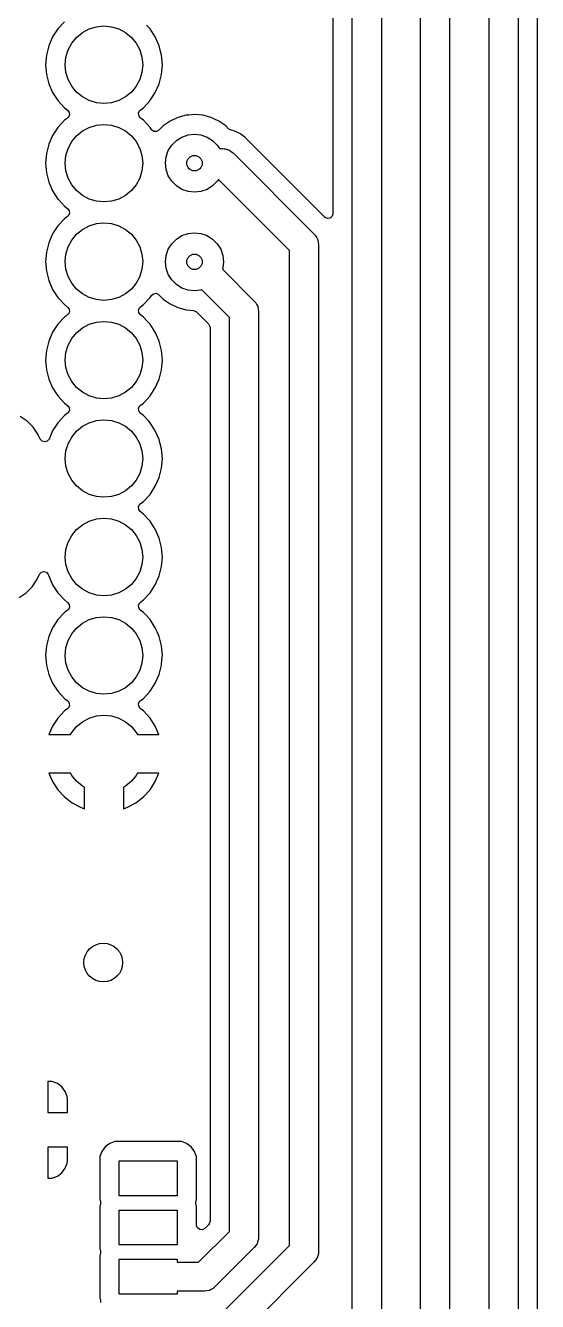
# Model space of a CAD drawing. Extents: x 4.71 to 7.86, y -5.32 to -1.9.
# Drawn here: x 6.508 to 7.028, y -4.473 to -3.177 of the extents above; entities that cross this region are included whole.
import ezdxf

# ---------------------------------------------------------------- set-up
doc = ezdxf.new("R2010")
doc.units = 0
doc.header["$MEASUREMENT"] = 0
doc.layers.add('BLACK', color=7, linetype='CONTINUOUS')

msp = doc.modelspace()

# ---------------------------------------------------------------- linework, layer by layer
at = {"layer": 'BLACK', "linetype": 'CONTINUOUS'}
for p, q in [((6.97922, -4.66217), (6.97922, -2.9496)), ((7.00874, -2.94349), (7.00874, -4.66829)), ((7.02845, -4.66455), (7.02845, -2.95258)), ((6.90965, -4.6219), (6.90965, -2.98042)), ((6.93917, -2.97431), (6.93917, -4.62802)), ((6.86988, -3.02903), (6.86988, -4.5185)), ((6.82065, -3.04533), (6.82065, -3.36853)), ((6.84035, -4.51239), (6.84035, -3.03515)), ((6.54797, -3.17359), (6.54134, -3.18079)), ((6.54134, -3.18079), (6.53599, -3.18899)), ((6.56028, -3.18936), (6.56625, -3.18446)), ((6.56625, -3.18446), (6.57305, -3.18083)), ((6.57305, -3.18083), (6.58044, -3.17859)), ((6.58044, -3.17859), (6.58812, -3.17783)), ((6.58812, -3.17783), (6.5958, -3.17859)), ((6.5958, -3.17859), (6.60319, -3.18083)), ((6.60319, -3.18083), (6.60999, -3.18446)), ((6.60999, -3.18446), (6.61596, -3.18936)), ((6.6349, -3.18079), (6.6313, -3.17689)), ((6.64025, -3.18899), (6.6349, -3.18079)), ((6.53205, -3.19795), (6.52965, -3.20744)), ((6.53599, -3.18899), (6.53205, -3.19795)), ((6.55175, -3.20213), (6.55538, -3.19533)), ((6.55538, -3.19533), (6.56028, -3.18936)), ((6.61596, -3.18936), (6.62085, -3.19533)), ((6.62085, -3.19533), (6.62449, -3.20213)), ((6.64418, -3.19795), (6.64025, -3.18899)), ((6.64532, -3.20243), (6.64418, -3.19795)), ((6.52965, -3.20744), (6.52884, -3.2172)), ((6.52965, -3.20744), (6.52965, -3.20744)), ((6.54875, -3.2172), (6.54951, -3.20952)), ((6.54951, -3.20952), (6.55175, -3.20213)), ((6.62449, -3.20213), (6.62673, -3.20952)), ((6.62673, -3.20952), (6.62749, -3.2172)), ((6.64659, -3.20744), (6.64532, -3.20243)), ((6.6474, -3.2172), (6.64659, -3.20744)), ((6.52884, -3.2172), (6.52884, -3.2172)), ((6.52884, -3.2172), (6.52965, -3.22696)), ((6.52965, -3.22696), (6.52965, -3.22696)), ((6.52965, -3.22696), (6.53205, -3.23645)), ((6.54951, -3.22488), (6.54875, -3.2172)), ((6.55175, -3.23227), (6.54951, -3.22488)), ((6.62673, -3.22488), (6.62449, -3.23227)), ((6.62749, -3.2172), (6.62673, -3.22488)), ((6.64418, -3.23645), (6.64659, -3.22696)), ((6.64659, -3.22696), (6.6474, -3.2172)), ((6.53205, -3.23645), (6.53599, -3.24541)), ((6.55538, -3.23907), (6.55175, -3.23227)), ((6.56028, -3.24504), (6.55538, -3.23907)), ((6.62085, -3.23907), (6.61596, -3.24504)), ((6.62449, -3.23227), (6.62085, -3.23907)), ((6.64025, -3.24541), (6.64418, -3.23645)), ((6.53599, -3.24541), (6.54134, -3.25361)), ((6.56625, -3.24993), (6.56028, -3.24504)), ((6.57305, -3.25357), (6.56625, -3.24993)), ((6.60999, -3.24993), (6.60319, -3.25357)), ((6.61596, -3.24504), (6.60999, -3.24993)), ((6.6351, -3.2533), (6.636, -3.25192)), ((6.636, -3.25192), (6.64025, -3.24541)), ((6.54134, -3.25361), (6.54134, -3.25361)), ((6.54134, -3.25361), (6.54797, -3.26081)), ((6.54797, -3.26081), (6.55123, -3.26335)), ((6.55123, -3.26335), (6.55284, -3.26558)), ((6.55284, -3.26558), (6.55298, -3.26833)), ((6.58044, -3.25581), (6.57305, -3.25357)), ((6.58812, -3.25657), (6.58044, -3.25581)), ((6.5958, -3.25581), (6.58812, -3.25657)), ((6.60319, -3.25357), (6.5958, -3.25581)), ((6.62326, -3.26607), (6.62462, -3.26368)), ((6.62462, -3.26368), (6.62501, -3.26335)), ((6.62501, -3.26335), (6.62827, -3.26081)), ((6.62827, -3.26081), (6.6349, -3.25361)), ((6.6349, -3.25361), (6.6351, -3.2533)), ((6.54797, -3.27359), (6.54134, -3.28079)), ((6.55001, -3.272), (6.54797, -3.27359)), ((6.55123, -3.27105), (6.55001, -3.272)), ((6.55162, -3.27072), (6.55123, -3.27105)), ((6.55298, -3.26833), (6.55162, -3.27072)), ((6.57305, -3.28083), (6.58044, -3.27859)), ((6.58044, -3.27859), (6.58812, -3.27783)), ((6.58812, -3.27783), (6.5958, -3.27859)), ((6.5958, -3.27859), (6.60319, -3.28083)), ((6.6234, -3.26882), (6.62326, -3.26607)), ((6.62501, -3.27105), (6.6234, -3.26882)), ((6.62827, -3.27359), (6.62501, -3.27105)), ((6.63196, -3.2776), (6.62827, -3.27359)), ((6.6349, -3.28079), (6.63196, -3.2776)), ((6.65534, -3.2744), (6.64828, -3.27934)), ((6.66315, -3.27076), (6.65534, -3.2744)), ((6.65534, -3.2744), (6.65534, -3.2744)), ((6.67147, -3.26853), (6.66315, -3.27076)), ((6.66315, -3.27076), (6.66315, -3.27076)), ((6.67433, -3.26828), (6.67147, -3.26853)), ((6.67147, -3.26853), (6.67147, -3.26853)), ((6.68005, -3.26778), (6.67433, -3.26828)), ((6.68863, -3.26853), (6.68005, -3.26778)), ((6.68005, -3.26778), (6.68005, -3.26778)), ((6.69695, -3.27076), (6.68863, -3.26853)), ((6.69962, -3.272), (6.69695, -3.27076)), ((6.69695, -3.27076), (6.69695, -3.27076)), ((6.69695, -3.27076), (6.69695, -3.27076)), ((6.70476, -3.2744), (6.69962, -3.272)), ((6.71182, -3.27934), (6.70476, -3.2744)), ((6.70476, -3.2744), (6.70476, -3.2744)), ((6.70476, -3.2744), (6.70476, -3.2744)), ((6.53599, -3.28899), (6.53205, -3.29795)), ((6.54134, -3.28079), (6.53599, -3.28899)), ((6.55538, -3.29533), (6.56028, -3.28936)), ((6.56028, -3.28936), (6.56625, -3.28446)), ((6.56625, -3.28446), (6.57305, -3.28083)), ((6.60319, -3.28083), (6.60999, -3.28446)), ((6.60999, -3.28446), (6.61596, -3.28936)), ((6.61596, -3.28936), (6.62085, -3.29533)), ((6.63633, -3.28298), (6.6349, -3.28079)), ((6.6365, -3.28323), (6.63633, -3.28298)), ((6.63871, -3.28488), (6.6365, -3.28323)), ((6.64145, -3.28508), (6.63871, -3.28488)), ((6.64386, -3.28376), (6.64145, -3.28508)), ((6.64828, -3.27934), (6.64386, -3.28376)), ((6.66164, -3.29411), (6.66724, -3.2906)), ((6.66724, -3.2906), (6.67348, -3.28841)), ((6.67348, -3.28841), (6.68005, -3.28767)), ((6.68005, -3.28767), (6.68662, -3.28841)), ((6.68662, -3.28841), (6.69286, -3.2906)), ((6.69286, -3.2906), (6.69846, -3.29411)), ((6.71495, -3.28247), (6.71182, -3.27934)), ((6.71182, -3.27934), (6.71182, -3.27934)), ((6.71735, -3.28379), (6.71495, -3.28247)), ((6.71986, -3.28434), (6.71735, -3.28379)), ((6.71987, -3.28435), (6.71986, -3.28434)), ((6.71986, -3.28434), (6.71986, -3.28434)), ((6.72074, -3.28465), (6.71987, -3.28435)), ((6.7216, -3.28508), (6.72074, -3.28465)), ((6.72074, -3.28465), (6.72074, -3.28465)), ((6.72074, -3.28465), (6.72074, -3.28465)), ((6.72074, -3.28465), (6.72074, -3.28465)), ((6.72368, -3.28611), (6.7216, -3.28508)), ((6.72666, -3.28749), (6.72368, -3.28611)), ((6.72667, -3.2875), (6.72666, -3.28749)), ((6.72666, -3.28749), (6.72666, -3.28749)), ((6.72745, -3.28798), (6.72667, -3.2875)), ((6.72746, -3.28799), (6.72745, -3.28798)), ((6.73002, -3.29004), (6.72746, -3.28799)), ((6.72746, -3.28799), (6.72746, -3.28799)), ((6.7315, -3.29117), (6.73002, -3.29004)), ((6.73263, -3.29203), (6.7315, -3.29117)), ((6.53205, -3.29795), (6.52965, -3.30744)), ((6.54951, -3.30952), (6.55175, -3.30213)), ((6.55175, -3.30213), (6.55538, -3.29533)), ((6.62085, -3.29533), (6.62449, -3.30213)), ((6.62449, -3.30213), (6.62673, -3.30952)), ((6.65126, -3.31063), (6.65344, -3.30439)), ((6.65344, -3.30439), (6.65696, -3.29879)), ((6.65696, -3.29879), (6.66164, -3.29411)), ((6.69846, -3.29411), (6.70313, -3.29879)), ((6.70313, -3.29879), (6.70543, -3.30244)), ((6.70543, -3.30244), (6.70879, -3.30244)), ((6.70879, -3.30244), (6.71031, -3.30256)), ((6.71031, -3.30256), (6.71061, -3.30255)), ((6.71061, -3.30255), (6.71079, -3.3026)), ((6.71079, -3.3026), (6.71122, -3.30264)), ((6.71122, -3.30264), (6.71323, -3.30333)), ((6.71323, -3.30333), (6.71527, -3.30394)), ((6.71527, -3.30394), (6.71552, -3.30411)), ((6.71552, -3.30411), (6.71582, -3.30421)), ((6.71582, -3.30421), (6.7175, -3.30552)), ((6.73409, -3.29374), (6.73263, -3.29203)), ((6.73422, -3.29389), (6.73409, -3.29374)), ((6.77383, -3.3335), (6.73422, -3.29389)), ((6.52965, -3.30744), (6.52884, -3.3172)), ((6.52884, -3.3172), (6.52884, -3.3172)), ((6.52884, -3.3172), (6.52965, -3.32696)), ((6.52965, -3.30744), (6.52965, -3.30744)), ((6.54875, -3.3172), (6.54951, -3.30952)), ((6.54951, -3.32488), (6.54875, -3.3172)), ((6.62673, -3.30952), (6.62749, -3.3172)), ((6.62749, -3.3172), (6.62673, -3.32488)), ((6.65052, -3.3172), (6.65126, -3.31063)), ((6.65126, -3.32377), (6.65052, -3.3172)), ((6.7175, -3.30552), (6.71923, -3.30676)), ((6.71923, -3.30676), (6.80178, -3.38931)), ((6.52965, -3.32696), (6.52965, -3.32696)), ((6.52965, -3.32696), (6.53205, -3.33645)), ((6.55175, -3.33227), (6.54951, -3.32488)), ((6.62673, -3.32488), (6.62449, -3.33227)), ((6.65344, -3.33001), (6.65126, -3.32377)), ((6.65696, -3.33561), (6.65344, -3.33001)), ((6.53205, -3.33645), (6.53599, -3.34541)), ((6.55538, -3.33907), (6.55175, -3.33227)), ((6.56028, -3.34504), (6.55538, -3.33907)), ((6.62085, -3.33907), (6.61596, -3.34504)), ((6.62449, -3.33227), (6.62085, -3.33907)), ((6.66164, -3.34028), (6.65696, -3.33561)), ((6.66724, -3.3438), (6.66164, -3.34028)), ((6.69846, -3.34028), (6.69286, -3.3438)), ((6.70313, -3.33561), (6.69846, -3.34028)), ((6.70436, -3.33365), (6.70313, -3.33561)), ((6.77657, -3.40586), (6.70436, -3.33365)), ((6.81232, -3.37198), (6.77383, -3.3335)), ((6.53599, -3.34541), (6.54134, -3.35361)), ((6.54134, -3.35361), (6.5419, -3.35422)), ((6.5419, -3.35422), (6.54797, -3.36081)), ((6.56625, -3.34993), (6.56028, -3.34504)), ((6.57305, -3.35357), (6.56625, -3.34993)), ((6.58044, -3.35581), (6.57305, -3.35357)), ((6.58812, -3.35657), (6.58044, -3.35581)), ((6.5958, -3.35581), (6.58812, -3.35657)), ((6.60319, -3.35357), (6.5958, -3.35581)), ((6.60999, -3.34993), (6.60319, -3.35357)), ((6.61596, -3.34504), (6.60999, -3.34993)), ((6.67348, -3.34599), (6.66724, -3.3438)), ((6.68005, -3.34673), (6.67348, -3.34599)), ((6.68662, -3.34599), (6.68005, -3.34673)), ((6.69286, -3.3438), (6.68662, -3.34599)), ((6.54797, -3.36081), (6.55123, -3.36335)), ((6.55123, -3.36335), (6.55284, -3.36558)), ((6.55298, -3.36833), (6.55162, -3.37072)), ((6.55284, -3.36558), (6.55298, -3.36833)), ((6.82065, -3.36853), (6.81987, -3.37117)), ((6.54134, -3.38079), (6.53599, -3.38899)), ((6.54797, -3.37359), (6.54134, -3.38079)), ((6.55037, -3.37172), (6.54797, -3.37359)), ((6.55123, -3.37105), (6.55037, -3.37172)), ((6.55162, -3.37072), (6.55123, -3.37105)), ((6.56625, -3.38446), (6.57305, -3.38083)), ((6.57305, -3.38083), (6.58044, -3.37859)), ((6.58044, -3.37859), (6.58812, -3.37783)), ((6.58812, -3.37783), (6.5958, -3.37859)), ((6.5958, -3.37859), (6.60319, -3.38083)), ((6.60319, -3.38083), (6.60999, -3.38446)), ((6.81257, -3.37222), (6.81232, -3.37198)), ((6.81507, -3.37336), (6.81257, -3.37222)), ((6.8178, -3.37297), (6.81507, -3.37336)), ((6.81987, -3.37117), (6.8178, -3.37297)), ((6.53599, -3.38899), (6.53205, -3.39795)), ((6.55175, -3.40213), (6.55538, -3.39533)), ((6.55538, -3.39533), (6.56028, -3.38936)), ((6.56028, -3.38936), (6.56625, -3.38446)), ((6.60999, -3.38446), (6.61596, -3.38936)), ((6.61596, -3.38936), (6.62085, -3.39533)), ((6.62085, -3.39533), (6.62449, -3.40213)), ((6.65696, -3.39899), (6.66164, -3.39431)), ((6.66164, -3.39431), (6.66724, -3.39079)), ((6.66724, -3.39079), (6.67348, -3.38861)), ((6.67348, -3.38861), (6.68005, -3.38787)), ((6.68005, -3.38787), (6.68662, -3.38861)), ((6.68662, -3.38861), (6.69286, -3.39079)), ((6.69286, -3.39079), (6.69846, -3.39431)), ((6.69846, -3.39431), (6.70313, -3.39899)), ((6.80178, -3.38931), (6.80276, -3.39047)), ((6.80276, -3.39047), (6.80299, -3.39068)), ((6.80299, -3.39068), (6.80308, -3.39084)), ((6.80308, -3.39084), (6.80335, -3.39117)), ((6.80335, -3.39117), (6.80429, -3.39308)), ((6.80429, -3.39308), (6.8053, -3.39496)), ((6.8053, -3.39496), (6.80535, -3.39526)), ((6.80535, -3.39526), (6.80549, -3.39554)), ((6.80549, -3.39554), (6.80575, -3.39765)), ((6.52965, -3.40744), (6.52884, -3.4172)), ((6.53205, -3.39795), (6.52965, -3.40744)), ((6.52965, -3.40744), (6.52965, -3.40744)), ((6.54951, -3.40952), (6.55175, -3.40213)), ((6.62449, -3.40213), (6.62673, -3.40952)), ((6.65126, -3.41083), (6.65344, -3.40458)), ((6.65344, -3.40458), (6.65696, -3.39899)), ((6.70313, -3.39899), (6.70665, -3.40458)), ((6.70665, -3.40458), (6.70884, -3.41083)), ((6.77657, -4.41657), (6.77657, -3.40586)), ((6.80575, -3.39765), (6.8061, -3.39975)), ((6.8061, -3.39975), (6.8061, -4.42268)), ((6.52884, -3.4172), (6.52884, -3.4172)), ((6.52884, -3.4172), (6.52965, -3.42696)), ((6.54875, -3.4172), (6.54951, -3.40952)), ((6.54951, -3.42488), (6.54875, -3.4172)), ((6.62673, -3.40952), (6.62749, -3.4172)), ((6.62749, -3.4172), (6.62673, -3.42488)), ((6.65052, -3.4174), (6.65126, -3.41083)), ((6.65126, -3.42397), (6.65052, -3.4174)), ((6.70884, -3.41083), (6.70958, -3.4174)), ((6.70958, -3.4174), (6.70884, -3.42397)), ((6.52965, -3.42696), (6.52965, -3.42696)), ((6.52965, -3.42696), (6.53205, -3.43645)), ((6.55175, -3.43227), (6.54951, -3.42488)), ((6.55538, -3.43907), (6.55175, -3.43227)), ((6.62449, -3.43227), (6.62085, -3.43907)), ((6.62673, -3.42488), (6.62449, -3.43227)), ((6.65344, -3.43021), (6.65126, -3.42397)), ((6.65696, -3.43581), (6.65344, -3.43021)), ((6.70884, -3.42397), (6.70849, -3.42496)), ((6.70849, -3.42496), (6.74075, -3.45722)), ((6.53205, -3.43645), (6.53599, -3.44541)), ((6.53599, -3.44541), (6.54134, -3.45361)), ((6.56028, -3.44504), (6.55538, -3.43907)), ((6.56625, -3.44993), (6.56028, -3.44504)), ((6.61596, -3.44504), (6.60999, -3.44993)), ((6.62085, -3.43907), (6.61596, -3.44504)), ((6.66164, -3.44048), (6.65696, -3.43581)), ((6.66724, -3.444), (6.66164, -3.44048)), ((6.67348, -3.44618), (6.66724, -3.444)), ((6.68005, -3.44692), (6.67348, -3.44618)), ((6.68662, -3.44618), (6.68005, -3.44692)), ((6.68761, -3.44584), (6.68662, -3.44618)), ((6.71555, -3.47378), (6.68761, -3.44584)), ((6.54134, -3.45361), (6.54262, -3.45499)), ((6.54262, -3.45499), (6.54797, -3.46081)), ((6.57305, -3.45357), (6.56625, -3.44993)), ((6.58044, -3.45581), (6.57305, -3.45357)), ((6.58812, -3.45657), (6.58044, -3.45581)), ((6.5958, -3.45581), (6.58812, -3.45657)), ((6.60319, -3.45357), (6.5958, -3.45581)), ((6.60999, -3.44993), (6.60319, -3.45357)), ((6.62827, -3.46081), (6.6349, -3.45361)), ((6.6349, -3.45361), (6.63625, -3.45154)), ((6.63625, -3.45154), (6.63834, -3.44976)), ((6.63834, -3.44976), (6.64107, -3.44938)), ((6.64107, -3.44938), (6.64356, -3.45055)), ((6.64356, -3.45055), (6.64379, -3.45076)), ((6.64379, -3.45076), (6.64828, -3.45525)), ((6.64828, -3.45525), (6.65534, -3.4602)), ((6.65534, -3.4602), (6.66315, -3.46384)), ((6.74075, -3.45722), (6.74174, -3.45839)), ((6.74174, -3.45839), (6.74197, -3.45859)), ((6.74197, -3.45859), (6.74205, -3.45876)), ((6.74205, -3.45876), (6.74233, -3.45908)), ((6.74233, -3.45908), (6.74327, -3.461)), ((6.54797, -3.46081), (6.55123, -3.46335)), ((6.54892, -3.47285), (6.54797, -3.47359)), ((6.55123, -3.47105), (6.54892, -3.47285)), ((6.55123, -3.46335), (6.55284, -3.46558)), ((6.55162, -3.47072), (6.55123, -3.47105)), ((6.55298, -3.46833), (6.55162, -3.47072)), ((6.55284, -3.46558), (6.55298, -3.46833)), ((6.62326, -3.46607), (6.62462, -3.46368)), ((6.6234, -3.46882), (6.62326, -3.46607)), ((6.62501, -3.47105), (6.6234, -3.46882)), ((6.62462, -3.46368), (6.62501, -3.46335)), ((6.62501, -3.46335), (6.62827, -3.46081)), ((6.62827, -3.47359), (6.62501, -3.47105)), ((6.66315, -3.46384), (6.67147, -3.46607)), ((6.67147, -3.46607), (6.67902, -3.46673)), ((6.67902, -3.46673), (6.68158, -3.46773)), ((6.68158, -3.46773), (6.68204, -3.46814)), ((6.68204, -3.46814), (6.69442, -3.48051)), ((6.74327, -3.461), (6.74428, -3.46287)), ((6.74428, -3.46287), (6.74433, -3.46317)), ((6.74433, -3.46317), (6.74446, -3.46345)), ((6.74446, -3.46345), (6.74473, -3.46556)), ((6.74473, -3.46556), (6.74508, -3.46766)), ((6.74508, -3.46766), (6.74508, -4.40827)), ((6.54134, -3.48079), (6.53599, -3.48899)), ((6.54797, -3.47359), (6.54134, -3.48079)), ((6.56028, -3.48936), (6.56625, -3.48446)), ((6.56625, -3.48446), (6.57305, -3.48083)), ((6.57305, -3.48083), (6.58044, -3.47859)), ((6.58044, -3.47859), (6.58812, -3.47783)), ((6.58812, -3.47783), (6.5958, -3.47859)), ((6.5958, -3.47859), (6.60319, -3.48083)), ((6.60319, -3.48083), (6.60999, -3.48446)), ((6.60999, -3.48446), (6.61596, -3.48936)), ((6.63181, -3.47744), (6.62827, -3.47359)), ((6.6349, -3.48079), (6.63181, -3.47744)), ((6.64025, -3.48899), (6.6349, -3.48079)), ((6.69442, -3.48051), (6.69573, -3.48292)), ((6.69573, -3.48292), (6.69585, -3.48396)), ((6.69585, -3.48396), (6.69585, -4.39197)), ((6.71555, -4.40215), (6.71555, -3.47378)), ((6.53205, -3.49795), (6.52965, -3.50744)), ((6.53599, -3.48899), (6.53205, -3.49795)), ((6.55175, -3.50213), (6.55538, -3.49533)), ((6.55538, -3.49533), (6.56028, -3.48936)), ((6.61596, -3.48936), (6.62085, -3.49533)), ((6.62085, -3.49533), (6.62449, -3.50213)), ((6.64418, -3.49795), (6.64025, -3.48899)), ((6.64659, -3.50744), (6.64418, -3.49795)), ((6.52965, -3.50744), (6.52884, -3.5172)), ((6.52965, -3.50744), (6.52965, -3.50744)), ((6.54875, -3.5172), (6.54951, -3.50952)), ((6.54951, -3.50952), (6.55175, -3.50213)), ((6.62449, -3.50213), (6.62673, -3.50952)), ((6.62673, -3.50952), (6.62749, -3.5172)), ((6.64683, -3.51033), (6.64659, -3.50744)), ((6.64659, -3.50744), (6.64659, -3.50744)), ((6.6474, -3.5172), (6.64683, -3.51033)), ((6.52884, -3.5172), (6.52884, -3.5172)), ((6.52884, -3.5172), (6.52965, -3.52696)), ((6.54951, -3.52488), (6.54875, -3.5172)), ((6.55175, -3.53227), (6.54951, -3.52488)), ((6.62673, -3.52488), (6.62449, -3.53227)), ((6.62749, -3.5172), (6.62673, -3.52488)), ((6.64659, -3.52696), (6.6474, -3.5172)), ((6.52965, -3.52696), (6.52965, -3.52696)), ((6.52965, -3.52696), (6.53205, -3.53645)), ((6.53205, -3.53645), (6.53599, -3.54541)), ((6.55538, -3.53907), (6.55175, -3.53227)), ((6.62449, -3.53227), (6.62085, -3.53907)), ((6.64025, -3.54541), (6.64418, -3.53645)), ((6.64418, -3.53645), (6.64659, -3.52696)), ((6.53599, -3.54541), (6.54134, -3.55361)), ((6.56028, -3.54504), (6.55538, -3.53907)), ((6.56625, -3.54993), (6.56028, -3.54504)), ((6.57305, -3.55357), (6.56625, -3.54993)), ((6.60999, -3.54993), (6.60319, -3.55357)), ((6.61596, -3.54504), (6.60999, -3.54993)), ((6.62085, -3.53907), (6.61596, -3.54504)), ((6.6349, -3.55361), (6.64025, -3.54541)), ((6.54134, -3.55361), (6.54134, -3.55361)), ((6.54134, -3.55361), (6.54797, -3.56081)), ((6.54797, -3.56081), (6.55123, -3.56335)), ((6.55123, -3.56335), (6.55284, -3.56558)), ((6.58044, -3.55581), (6.57305, -3.55357)), ((6.58812, -3.55657), (6.58044, -3.55581)), ((6.5958, -3.55581), (6.58812, -3.55657)), ((6.60319, -3.55357), (6.5958, -3.55581)), ((6.62326, -3.56607), (6.62462, -3.56368)), ((6.62462, -3.56368), (6.62501, -3.56335)), ((6.62501, -3.56335), (6.62827, -3.56081)), ((6.62827, -3.56081), (6.6349, -3.55361)), ((6.51004, -3.57934), (6.50299, -3.5744)), ((6.54797, -3.57359), (6.54134, -3.58079)), ((6.55123, -3.57105), (6.54797, -3.57359)), ((6.55162, -3.57072), (6.55123, -3.57105)), ((6.55298, -3.56833), (6.55162, -3.57072)), ((6.55284, -3.56558), (6.55298, -3.56833)), ((6.6234, -3.56882), (6.62326, -3.56607)), ((6.62501, -3.57105), (6.6234, -3.56882)), ((6.62827, -3.57359), (6.62501, -3.57105)), ((6.63356, -3.57934), (6.62827, -3.57359)), ((6.51312, -3.58242), (6.51004, -3.57934)), ((6.51613, -3.58543), (6.51312, -3.58242)), ((6.52108, -3.59249), (6.51613, -3.58543)), ((6.53599, -3.58899), (6.5323, -3.59739)), ((6.54134, -3.58079), (6.53599, -3.58899)), ((6.55538, -3.59533), (6.56028, -3.58936)), ((6.56028, -3.58936), (6.56625, -3.58446)), ((6.56625, -3.58446), (6.57305, -3.58083)), ((6.57305, -3.58083), (6.58044, -3.57859)), ((6.58044, -3.57859), (6.58812, -3.57783)), ((6.58812, -3.57783), (6.5958, -3.57859)), ((6.5958, -3.57859), (6.60319, -3.58083)), ((6.60319, -3.58083), (6.60999, -3.58446)), ((6.60999, -3.58446), (6.61596, -3.58936)), ((6.61596, -3.58936), (6.62085, -3.59533)), ((6.6349, -3.58079), (6.63356, -3.57934)), ((6.64025, -3.58899), (6.6349, -3.58079)), ((6.64418, -3.59795), (6.64025, -3.58899)), ((6.52336, -3.59739), (6.52108, -3.59249)), ((6.52108, -3.59249), (6.52108, -3.59249)), ((6.52108, -3.59249), (6.52108, -3.59249)), ((6.52341, -3.59749), (6.52336, -3.59739)), ((6.52342, -3.59752), (6.52341, -3.59749)), ((6.52525, -3.59957), (6.52342, -3.59752)), ((6.5279, -3.60031), (6.52525, -3.59957)), ((6.53053, -3.59949), (6.5279, -3.60031)), ((6.5323, -3.59739), (6.53053, -3.59949)), ((6.54951, -3.60952), (6.55175, -3.60213)), ((6.55175, -3.60213), (6.55538, -3.59533)), ((6.62085, -3.59533), (6.62449, -3.60213)), ((6.62449, -3.60213), (6.62673, -3.60952)), ((6.64529, -3.60232), (6.64418, -3.59795)), ((6.64659, -3.60744), (6.64529, -3.60232)), ((6.54875, -3.6172), (6.54951, -3.60952)), ((6.62673, -3.60952), (6.62749, -3.6172)), ((6.6474, -3.6172), (6.64659, -3.60744)), ((6.54951, -3.62488), (6.54875, -3.6172)), ((6.55175, -3.63227), (6.54951, -3.62488)), ((6.62673, -3.62488), (6.62449, -3.63227)), ((6.62749, -3.6172), (6.62673, -3.62488)), ((6.64418, -3.63645), (6.64659, -3.62696)), ((6.64659, -3.62696), (6.6474, -3.6172)), ((6.55538, -3.63907), (6.55175, -3.63227)), ((6.56028, -3.64504), (6.55538, -3.63907)), ((6.62085, -3.63907), (6.61596, -3.64504)), ((6.62449, -3.63227), (6.62085, -3.63907)), ((6.64025, -3.64541), (6.64418, -3.63645)), ((6.56625, -3.64993), (6.56028, -3.64504)), ((6.57305, -3.65357), (6.56625, -3.64993)), ((6.58044, -3.65581), (6.57305, -3.65357)), ((6.60319, -3.65357), (6.5958, -3.65581)), ((6.60999, -3.64993), (6.60319, -3.65357)), ((6.61596, -3.64504), (6.60999, -3.64993)), ((6.62827, -3.66081), (6.6349, -3.65361)), ((6.6349, -3.65361), (6.64025, -3.64541)), ((6.58812, -3.65657), (6.58044, -3.65581)), ((6.5958, -3.65581), (6.58812, -3.65657)), ((6.62326, -3.66607), (6.62462, -3.66368)), ((6.6234, -3.66882), (6.62326, -3.66607)), ((6.62462, -3.66368), (6.62501, -3.66335)), ((6.62501, -3.66335), (6.62827, -3.66081)), ((6.57305, -3.68083), (6.58044, -3.67859)), ((6.58044, -3.67859), (6.58812, -3.67783)), ((6.58812, -3.67783), (6.5958, -3.67859)), ((6.5958, -3.67859), (6.60319, -3.68083)), ((6.62501, -3.67105), (6.6234, -3.66882)), ((6.62827, -3.67359), (6.62501, -3.67105)), ((6.63405, -3.67987), (6.62827, -3.67359)), ((6.6349, -3.68079), (6.63405, -3.67987)), ((6.55538, -3.69533), (6.56028, -3.68936)), ((6.56028, -3.68936), (6.56625, -3.68446)), ((6.56625, -3.68446), (6.57305, -3.68083)), ((6.60319, -3.68083), (6.60999, -3.68446)), ((6.60999, -3.68446), (6.61596, -3.68936)), ((6.61596, -3.68936), (6.62085, -3.69533)), ((6.64025, -3.68899), (6.6349, -3.68079)), ((6.64418, -3.69795), (6.64025, -3.68899)), ((6.54951, -3.70952), (6.55175, -3.70213)), ((6.55175, -3.70213), (6.55538, -3.69533)), ((6.62085, -3.69533), (6.62449, -3.70213)), ((6.62449, -3.70213), (6.62673, -3.70952)), ((6.64659, -3.70744), (6.64418, -3.69795)), ((6.54875, -3.7172), (6.54951, -3.70952)), ((6.54951, -3.72488), (6.54875, -3.7172)), ((6.62673, -3.70952), (6.62749, -3.7172)), ((6.62749, -3.7172), (6.62673, -3.72488)), ((6.64691, -3.71136), (6.64659, -3.70744)), ((6.64659, -3.70744), (6.64659, -3.70744)), ((6.64659, -3.72696), (6.6474, -3.7172)), ((6.6474, -3.7172), (6.64691, -3.71136)), ((6.52451, -3.7327), (6.52715, -3.73195)), ((6.52715, -3.73195), (6.52979, -3.73274)), ((6.55175, -3.73227), (6.54951, -3.72488)), ((6.55538, -3.73907), (6.55175, -3.73227)), ((6.62449, -3.73227), (6.62085, -3.73907)), ((6.62673, -3.72488), (6.62449, -3.73227)), ((6.64418, -3.73645), (6.64659, -3.72696)), ((6.51515, -3.74739), (6.52009, -3.74033)), ((6.52009, -3.74033), (6.52269, -3.73476)), ((6.52269, -3.73476), (6.52451, -3.7327)), ((6.52979, -3.73274), (6.53157, -3.73483)), ((6.53157, -3.73483), (6.53185, -3.73563)), ((6.53185, -3.73563), (6.53205, -3.73645)), ((6.53205, -3.73645), (6.53205, -3.73645)), ((6.53205, -3.73645), (6.53599, -3.74541)), ((6.53599, -3.74541), (6.54134, -3.75361)), ((6.56028, -3.74504), (6.55538, -3.73907)), ((6.56625, -3.74993), (6.56028, -3.74504)), ((6.61596, -3.74504), (6.60999, -3.74993)), ((6.62085, -3.73907), (6.61596, -3.74504)), ((6.6349, -3.75361), (6.64025, -3.74541)), ((6.64025, -3.74541), (6.64418, -3.73645)), ((6.502, -3.75842), (6.50906, -3.75348)), ((6.50906, -3.75348), (6.51515, -3.74739)), ((6.54134, -3.75361), (6.54134, -3.75361)), ((6.54134, -3.75361), (6.54797, -3.76081)), ((6.57305, -3.75357), (6.56625, -3.74993)), ((6.58044, -3.75581), (6.57305, -3.75357)), ((6.58812, -3.75657), (6.58044, -3.75581)), ((6.5958, -3.75581), (6.58812, -3.75657)), ((6.60319, -3.75357), (6.5958, -3.75581)), ((6.60999, -3.74993), (6.60319, -3.75357)), ((6.62827, -3.76081), (6.6349, -3.75361)), ((6.54797, -3.76081), (6.55123, -3.76335)), ((6.55123, -3.77105), (6.54892, -3.77285)), ((6.55123, -3.76335), (6.55284, -3.76558)), ((6.55162, -3.77072), (6.55123, -3.77105)), ((6.55298, -3.76833), (6.55162, -3.77072)), ((6.55284, -3.76558), (6.55298, -3.76833)), ((6.62326, -3.76607), (6.62462, -3.76368)), ((6.6234, -3.76882), (6.62326, -3.76607)), ((6.62501, -3.77105), (6.6234, -3.76882)), ((6.62462, -3.76368), (6.62501, -3.76335)), ((6.62501, -3.76335), (6.62827, -3.76081)), ((6.62827, -3.77359), (6.62501, -3.77105)), ((6.54134, -3.78079), (6.53599, -3.78899)), ((6.54797, -3.77359), (6.54134, -3.78079)), ((6.54892, -3.77285), (6.54797, -3.77359)), ((6.56625, -3.78446), (6.57305, -3.78083)), ((6.57305, -3.78083), (6.58044, -3.77859)), ((6.58044, -3.77859), (6.58812, -3.77783)), ((6.58812, -3.77783), (6.5958, -3.77859)), ((6.5958, -3.77859), (6.60319, -3.78083)), ((6.60319, -3.78083), (6.60999, -3.78446)), ((6.63026, -3.77576), (6.62827, -3.77359)), ((6.6349, -3.78079), (6.63026, -3.77576)), ((6.64025, -3.78899), (6.6349, -3.78079)), ((6.53599, -3.78899), (6.53205, -3.79795)), ((6.55175, -3.80213), (6.55538, -3.79533)), ((6.55538, -3.79533), (6.56028, -3.78936)), ((6.56028, -3.78936), (6.56625, -3.78446)), ((6.60999, -3.78446), (6.61596, -3.78936)), ((6.61596, -3.78936), (6.62085, -3.79533)), ((6.62085, -3.79533), (6.62449, -3.80213)), ((6.64217, -3.79336), (6.64025, -3.78899)), ((6.64418, -3.79795), (6.64217, -3.79336)), ((6.52965, -3.80744), (6.52884, -3.8172)), ((6.53205, -3.79795), (6.52965, -3.80744)), ((6.52965, -3.80744), (6.52965, -3.80744)), ((6.54875, -3.8172), (6.54951, -3.80952)), ((6.54951, -3.80952), (6.55175, -3.80213)), ((6.62449, -3.80213), (6.62673, -3.80952)), ((6.62673, -3.80952), (6.62749, -3.8172)), ((6.64659, -3.80744), (6.64418, -3.79795)), ((6.6474, -3.8172), (6.64659, -3.80744)), ((6.52884, -3.8172), (6.52884, -3.8172)), ((6.52884, -3.8172), (6.52965, -3.82696)), ((6.54951, -3.82488), (6.54875, -3.8172)), ((6.62749, -3.8172), (6.62673, -3.82488)), ((6.64663, -3.82647), (6.64734, -3.81786)), ((6.64734, -3.81786), (6.6474, -3.8172)), ((6.52965, -3.82696), (6.52965, -3.82696)), ((6.52965, -3.82696), (6.53205, -3.83645)), ((6.55175, -3.83227), (6.54951, -3.82488)), ((6.55538, -3.83907), (6.55175, -3.83227)), ((6.62449, -3.83227), (6.62085, -3.83907)), ((6.62673, -3.82488), (6.62449, -3.83227)), ((6.64418, -3.83645), (6.64659, -3.82696)), ((6.64659, -3.82696), (6.64663, -3.82647)), ((6.53205, -3.83645), (6.53599, -3.84541)), ((6.53599, -3.84541), (6.54134, -3.85361)), ((6.56028, -3.84504), (6.55538, -3.83907)), ((6.56625, -3.84993), (6.56028, -3.84504)), ((6.61596, -3.84504), (6.60999, -3.84993)), ((6.62085, -3.83907), (6.61596, -3.84504)), ((6.6349, -3.85361), (6.64025, -3.84541)), ((6.64025, -3.84541), (6.64418, -3.83645)), ((6.54134, -3.85361), (6.54134, -3.85361)), ((6.54134, -3.85361), (6.54797, -3.86081)), ((6.54797, -3.86081), (6.54797, -3.86081)), ((6.54797, -3.86081), (6.54797, -3.86081)), ((6.54797, -3.86081), (6.55125, -3.86336)), ((6.57305, -3.85357), (6.56625, -3.84993)), ((6.58044, -3.85581), (6.57305, -3.85357)), ((6.58812, -3.85657), (6.58044, -3.85581)), ((6.5958, -3.85581), (6.58812, -3.85657)), ((6.60319, -3.85357), (6.5958, -3.85581)), ((6.60999, -3.84993), (6.60319, -3.85357)), ((6.62499, -3.86336), (6.62827, -3.86081)), ((6.62827, -3.86081), (6.6349, -3.85361)), ((6.54799, -3.8736), (6.54136, -3.8808)), ((6.55125, -3.87106), (6.54799, -3.8736)), ((6.54799, -3.8736), (6.54799, -3.8736)), ((6.55125, -3.86336), (6.55285, -3.86559)), ((6.55163, -3.87073), (6.55125, -3.87106)), ((6.553, -3.86834), (6.55163, -3.87073)), ((6.55285, -3.86559), (6.553, -3.86834)), ((6.62324, -3.86608), (6.6246, -3.8637)), ((6.62339, -3.86883), (6.62324, -3.86608)), ((6.62499, -3.87106), (6.62339, -3.86883)), ((6.6246, -3.8637), (6.62499, -3.86336)), ((6.62825, -3.8736), (6.62499, -3.87106)), ((6.63488, -3.8808), (6.62825, -3.8736)), ((6.62825, -3.8736), (6.62825, -3.8736)), ((6.54136, -3.8808), (6.536, -3.889)), ((6.56028, -3.88936), (6.56625, -3.88446)), ((6.56625, -3.88446), (6.57305, -3.88083)), ((6.57305, -3.88083), (6.58044, -3.87859)), ((6.58044, -3.87859), (6.58812, -3.87783)), ((6.58812, -3.87783), (6.5958, -3.87859)), ((6.5958, -3.87859), (6.60319, -3.88083)), ((6.60319, -3.88083), (6.60999, -3.88446)), ((6.60999, -3.88446), (6.61596, -3.88936)), ((6.64023, -3.889), (6.63488, -3.8808)), ((6.536, -3.889), (6.53227, -3.89751)), ((6.53227, -3.89751), (6.53227, -3.89751)), ((6.53227, -3.89751), (6.55421, -3.89751)), ((6.55421, -3.89751), (6.55538, -3.89533)), ((6.55538, -3.89533), (6.56028, -3.88936)), ((6.61596, -3.88936), (6.62085, -3.89533)), ((6.62085, -3.89533), (6.62202, -3.89751)), ((6.62202, -3.89751), (6.64397, -3.89751)), ((6.64397, -3.89751), (6.64023, -3.889)), ((6.64397, -3.89751), (6.64397, -3.89751)), ((6.55421, -3.93688), (6.53227, -3.93688)), ((6.53227, -3.93688), (6.536, -3.9454)), ((6.55538, -3.93907), (6.55421, -3.93688)), ((6.56028, -3.94504), (6.55538, -3.93907)), ((6.62085, -3.93907), (6.61596, -3.94504)), ((6.62202, -3.93688), (6.62085, -3.93907)), ((6.64397, -3.93688), (6.62202, -3.93688)), ((6.64023, -3.9454), (6.64397, -3.93688)), ((6.536, -3.9454), (6.54136, -3.9536)), ((6.56625, -3.94993), (6.56028, -3.94504)), ((6.56843, -3.9511), (6.56625, -3.94993)), ((6.56843, -3.97288), (6.56843, -3.9511)), ((6.60999, -3.94993), (6.6078, -3.9511)), ((6.6078, -3.9511), (6.6078, -3.97288)), ((6.61596, -3.94504), (6.60999, -3.94993)), ((6.63488, -3.9536), (6.64023, -3.9454)), ((6.54136, -3.9536), (6.54799, -3.9608)), ((6.54799, -3.9608), (6.54799, -3.9608)), ((6.54799, -3.9608), (6.55571, -3.96681)), ((6.62053, -3.96681), (6.62825, -3.9608)), ((6.62825, -3.9608), (6.63488, -3.9536)), ((6.62825, -3.9608), (6.62825, -3.9608)), ((6.55571, -3.96681), (6.55571, -3.96681)), ((6.55571, -3.96681), (6.56432, -3.97147)), ((6.56432, -3.97147), (6.56432, -3.97147)), ((6.56432, -3.97147), (6.56843, -3.97288)), ((6.6078, -3.97288), (6.61192, -3.97147)), ((6.61192, -3.97147), (6.62053, -3.96681)), ((6.61192, -3.97147), (6.61192, -3.97147)), ((6.62053, -3.96681), (6.62053, -3.96681)), ((6.53311, -4.24981), (6.53123, -4.24981)), ((6.53123, -4.24981), (6.53123, -4.2813)), ((6.53546, -4.25006), (6.53311, -4.24981)), ((6.54076, -4.25204), (6.53546, -4.25006)), ((6.53546, -4.25006), (6.53546, -4.25006)), ((6.54529, -4.25543), (6.54076, -4.25204)), ((6.54076, -4.25204), (6.54076, -4.25204)), ((6.54868, -4.25996), (6.54529, -4.25543)), ((6.54529, -4.25543), (6.54529, -4.25543)), ((6.55066, -4.26527), (6.54868, -4.25996)), ((6.54868, -4.25996), (6.54868, -4.25996)), ((6.55091, -4.26761), (6.55066, -4.26527)), ((6.55066, -4.26527), (6.55066, -4.26527)), ((6.55091, -4.2813), (6.55091, -4.26761)), ((6.55091, -4.26761), (6.55091, -4.26761)), ((6.53123, -4.2813), (6.55091, -4.2813)), ((6.59393, -4.31304), (6.5894, -4.31644)), ((6.59924, -4.31106), (6.59393, -4.31304)), ((6.59393, -4.31304), (6.59393, -4.31304)), ((6.60159, -4.31081), (6.59924, -4.31106)), ((6.66441, -4.31081), (6.60159, -4.31081)), ((6.60159, -4.31081), (6.60159, -4.31081)), ((6.66676, -4.31106), (6.66441, -4.31081)), ((6.66441, -4.31081), (6.66441, -4.31081)), ((6.66441, -4.31081), (6.66441, -4.31081)), ((6.66441, -4.31081), (6.66441, -4.31081)), ((6.67207, -4.31304), (6.66676, -4.31106)), ((6.66676, -4.31106), (6.66676, -4.31106)), ((6.67661, -4.31644), (6.67207, -4.31304)), ((6.67207, -4.31304), (6.67207, -4.31304)), ((6.55091, -4.31674), (6.53123, -4.31674)), ((6.53123, -4.31674), (6.53123, -4.34823)), ((6.55091, -4.33043), (6.55091, -4.31674)), ((6.58402, -4.32628), (6.58377, -4.32863)), ((6.58377, -4.32863), (6.58377, -4.32863)), ((6.58377, -4.32863), (6.58377, -4.32863)), ((6.58377, -4.32863), (6.58377, -4.36783)), ((6.586, -4.32098), (6.58402, -4.32628)), ((6.5894, -4.31644), (6.586, -4.32098)), ((6.586, -4.32098), (6.586, -4.32098)), ((6.5894, -4.31644), (6.5894, -4.31644)), ((6.68, -4.32098), (6.67661, -4.31644)), ((6.67661, -4.31644), (6.67661, -4.31644)), ((6.68107, -4.32385), (6.68, -4.32098)), ((6.68, -4.32098), (6.68, -4.32098)), ((6.68198, -4.32628), (6.68107, -4.32385)), ((6.68223, -4.32863), (6.68198, -4.32628)), ((6.68223, -4.36783), (6.68223, -4.32863)), ((6.54529, -4.34261), (6.54868, -4.33808)), ((6.54868, -4.33808), (6.55066, -4.33278)), ((6.54868, -4.33808), (6.54868, -4.33808)), ((6.55066, -4.33277), (6.55091, -4.33043)), ((6.55066, -4.33278), (6.55066, -4.33277)), ((6.55091, -4.33043), (6.55091, -4.33043)), ((6.60347, -4.36595), (6.60347, -4.33052)), ((6.60347, -4.33052), (6.66253, -4.33052)), ((6.66253, -4.33052), (6.66253, -4.36595)), ((6.53123, -4.34823), (6.53311, -4.34823)), ((6.53311, -4.34823), (6.53546, -4.34798)), ((6.53311, -4.34823), (6.53311, -4.34823)), ((6.53546, -4.34798), (6.54076, -4.346)), ((6.53546, -4.34798), (6.53546, -4.34798)), ((6.54076, -4.346), (6.54529, -4.34261)), ((6.54076, -4.346), (6.54076, -4.346)), ((6.54529, -4.34261), (6.54529, -4.34261)), ((6.66253, -4.36595), (6.60347, -4.36595)), ((6.58377, -4.36783), (6.58377, -4.36783)), ((6.58377, -4.36783), (6.58402, -4.37018)), ((6.5839, -4.37741), (6.58377, -4.37863)), ((6.58377, -4.37863), (6.58377, -4.37863)), ((6.58377, -4.37863), (6.58377, -4.41783)), ((6.58402, -4.37628), (6.5839, -4.37741)), ((6.58402, -4.37018), (6.58452, -4.37153)), ((6.58452, -4.37494), (6.58402, -4.37628)), ((6.58402, -4.37628), (6.58402, -4.37628)), ((6.58452, -4.37153), (6.58472, -4.37427)), ((6.58472, -4.37427), (6.58452, -4.37494)), ((6.60347, -4.41595), (6.60347, -4.38052)), ((6.60347, -4.38052), (6.66253, -4.38052)), ((6.66253, -4.38052), (6.66253, -4.41595)), ((6.68128, -4.3722), (6.68148, -4.37153)), ((6.68148, -4.37494), (6.68128, -4.3722)), ((6.68148, -4.37153), (6.68198, -4.37018)), ((6.68198, -4.37628), (6.68148, -4.37494)), ((6.68198, -4.37018), (6.68223, -4.36783)), ((6.68223, -4.37863), (6.68198, -4.37628)), ((6.68223, -4.39582), (6.68223, -4.37863)), ((6.68223, -4.37863), (6.68223, -4.37863)), ((6.68223, -4.37863), (6.68223, -4.37863)), ((6.69585, -4.39197), (6.69507, -4.39461)), ((6.68225, -4.39617), (6.68223, -4.39582)), ((6.68321, -4.39874), (6.68225, -4.39617)), ((6.68541, -4.40039), (6.68321, -4.39874)), ((6.68423, -4.43347), (6.71555, -4.40215)), ((6.68815, -4.40059), (6.68541, -4.40039)), ((6.69057, -4.39927), (6.68815, -4.40059)), ((6.69442, -4.39542), (6.69057, -4.39927)), ((6.69507, -4.39461), (6.69442, -4.39542)), ((6.58377, -4.41783), (6.58377, -4.41783)), ((6.58377, -4.41783), (6.58402, -4.42018)), ((6.66253, -4.41595), (6.60347, -4.41595)), ((6.74075, -4.41871), (6.70079, -4.45867)), ((6.70967, -4.48347), (6.77657, -4.41657)), ((6.74199, -4.41697), (6.74075, -4.41871)), ((6.7433, -4.41529), (6.74199, -4.41697)), ((6.7434, -4.415), (6.7433, -4.41529)), ((6.74358, -4.41475), (6.7434, -4.415)), ((6.74419, -4.41271), (6.74358, -4.41475)), ((6.74488, -4.4107), (6.74419, -4.41271)), ((6.74491, -4.41027), (6.74488, -4.4107)), ((6.74497, -4.41009), (6.74491, -4.41027)), ((6.74508, -4.40827), (6.74495, -4.40979)), ((6.74495, -4.40979), (6.74497, -4.41009)), ((6.58402, -4.42628), (6.58377, -4.42863)), ((6.58377, -4.42863), (6.58377, -4.42863)), ((6.58377, -4.42863), (6.58377, -4.42863)), ((6.58377, -4.42863), (6.58377, -4.46783)), ((6.58402, -4.42018), (6.58452, -4.42153)), ((6.58452, -4.42494), (6.58402, -4.42628)), ((6.58452, -4.42153), (6.58472, -4.42427)), ((6.58472, -4.42427), (6.58452, -4.42494)), ((6.60347, -4.46595), (6.60347, -4.43052)), ((6.60347, -4.43052), (6.66253, -4.43052)), ((6.66253, -4.43052), (6.66253, -4.43347)), ((6.80302, -4.43139), (6.80178, -4.43312)), ((6.80432, -4.42971), (6.80302, -4.43139)), ((6.80442, -4.42942), (6.80432, -4.42971)), ((6.8046, -4.42917), (6.80442, -4.42942)), ((6.80521, -4.42713), (6.8046, -4.42917)), ((6.8059, -4.42511), (6.80521, -4.42713)), ((6.80594, -4.42469), (6.8059, -4.42511)), ((6.80599, -4.42451), (6.80594, -4.42469)), ((6.8061, -4.42268), (6.80598, -4.4242)), ((6.80598, -4.4242), (6.80599, -4.42451)), ((6.66253, -4.43347), (6.68423, -4.43347)), ((6.80178, -4.43312), (6.72623, -4.50867)), ((6.58377, -4.46783), (6.58377, -4.46783)), ((6.58377, -4.46783), (6.58402, -4.47018)), ((6.58402, -4.47018), (6.58452, -4.47153)), ((6.66253, -4.46595), (6.60347, -4.46595)), ((6.69035, -4.463), (6.66253, -4.463)), ((6.66253, -4.463), (6.66253, -4.46595)), ((6.69245, -4.46265), (6.69035, -4.463)), ((6.69456, -4.46238), (6.69245, -4.46265)), ((6.69484, -4.46225), (6.69456, -4.46238)), ((6.69514, -4.4622), (6.69484, -4.46225)), ((6.69702, -4.46118), (6.69514, -4.4622)), ((6.69893, -4.46025), (6.69702, -4.46118)), ((6.69926, -4.45997), (6.69893, -4.46025)), ((6.69942, -4.45988), (6.69926, -4.45997)), ((6.69963, -4.45966), (6.69942, -4.45988)), ((6.70079, -4.45867), (6.69963, -4.45966)), ((6.58452, -4.47153), (6.58472, -4.47427))]:
    msp.add_line(p, q, dxfattribs=at)
at = {"layer": 'BLACK'}
for centre, radius in [((6.68005, -3.3172), 0.00787), ((6.68005, -3.4174), 0.00787), ((6.5874, -4.12913), 0.01969)]:
    msp.add_circle(centre, radius, dxfattribs=at)

doc.saveas('drawing.dxf')
